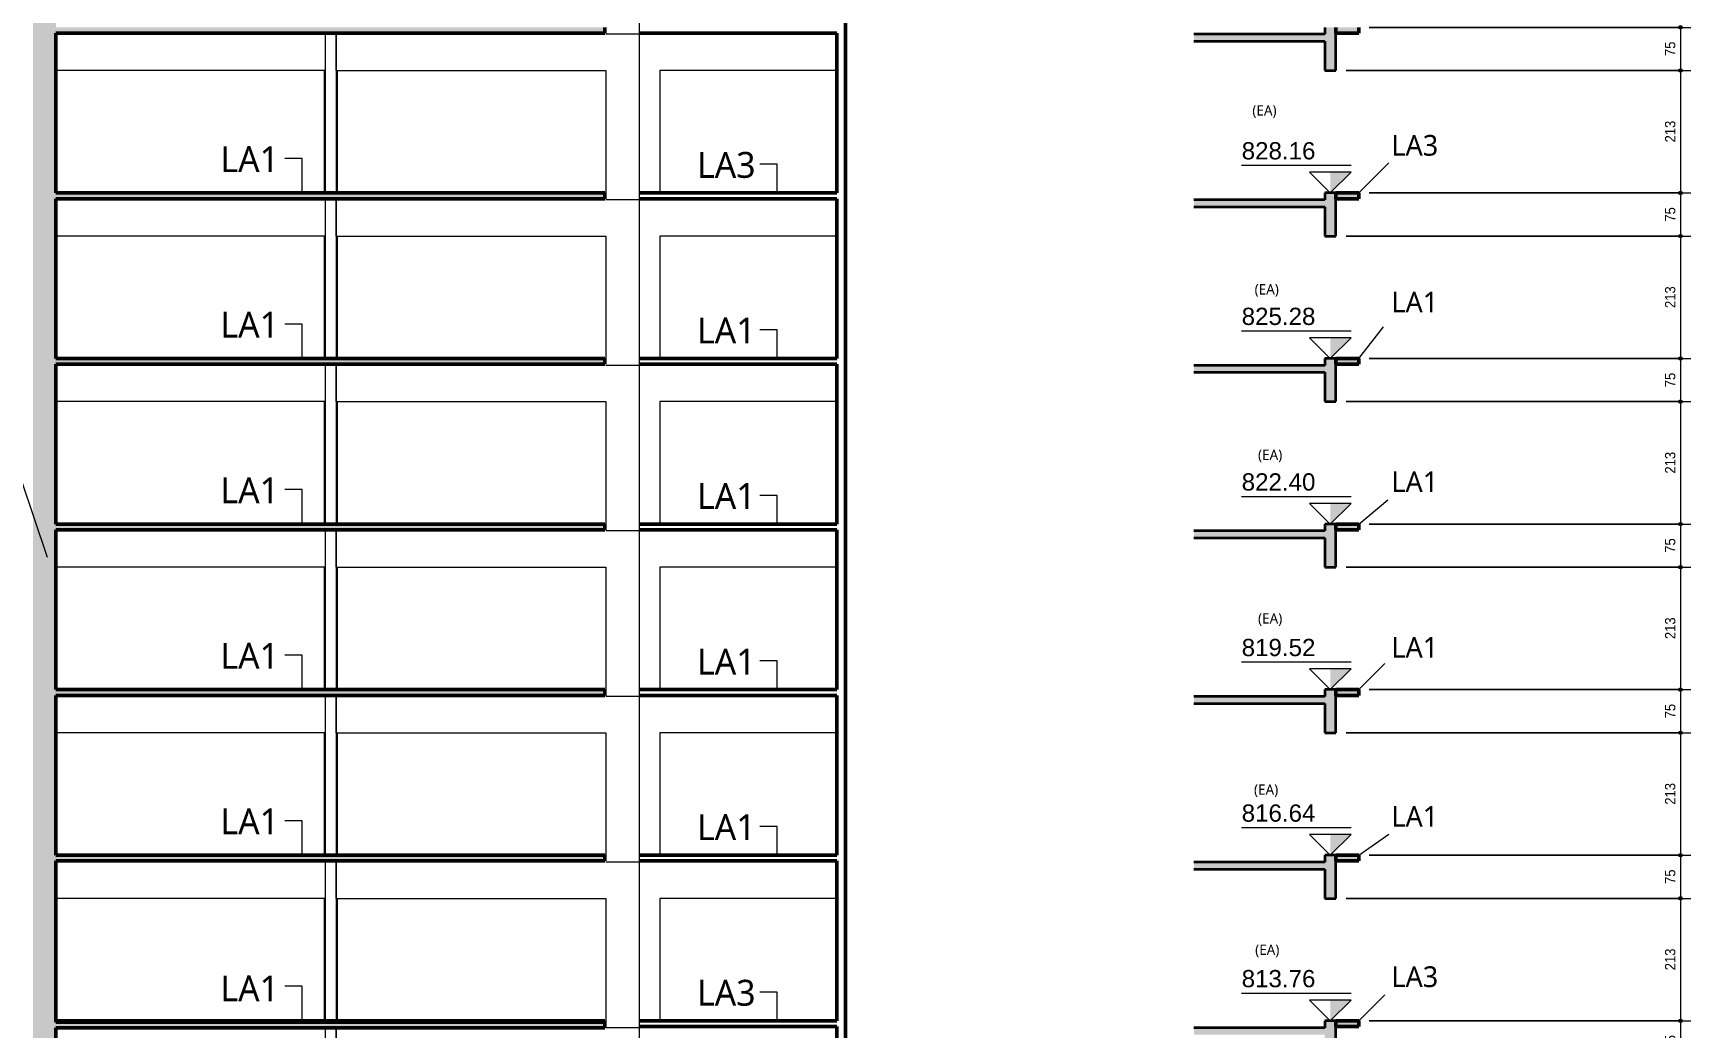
# Model space of a CAD drawing. Header units: centimetres. Extents: x -2102 to 22188, y -1637 to 88376.
# Drawn here: x 347 to 3229, y 81364 to 83094 of the extents above; entities that cross this region are included whole.
import ezdxf

# ---------------------------------------------------------------- set-up
doc = ezdxf.new("R2010")
doc.units = ezdxf.units.CM
for name, color, linetype, lineweight in [('A-ANNO-DIMS', 7, 'Continuous', 9), ('A-ANNO-DIMS-120', 7, 'Continuous', 9), ('A-FLOR', 7, 'Continuous', 18), ('A-FLOR-IDEN', 7, 'Continuous', 9), ('G-ANNO-DIMS', 7, 'Continuous', 9), ('G-ANNO-TEXT', 7, 'Continuous', 9), ('S-BEAM', 7, 'Continuous', 18), ('S-COLS', 7, 'Continuous', 18), ('S-COLS-IDEN', 7, 'Continuous', 9)]:
    doc.layers.add(name, color=color, linetype=linetype, lineweight=lineweight)
doc.layers.add('A-DETL', color=7, linetype='Continuous', lineweight=9, true_color=0x00a600)
doc.styles.add('Arial_1', font='arial.ttf', dxfattribs={"width": 0.9, "height": 18})
doc.styles.add('Arial_2', font='arial.ttf', dxfattribs={"height": 30})
doc.styles.add('Gadugi', font='gadugi.ttf', dxfattribs={"height": 45})
doc.styles.add('Gadugi_1', font='gadugi.ttf', dxfattribs={"height": 36})
doc.styles.add('Gadugi_2', font='gadugi.ttf', dxfattribs={"height": 18})
doc.dimstyles.new('PED_1_5mm_ESQ_2', dxfattribs={"dimscale": 30.48, "dimtxt": 18.364669, "dimasz": 0.787402, "dimexe": 0.590551, "dimexo": 0.590551, "dimgap": 0.11811, "dimtad": 1, "dimdec": 1, "dimrnd": 0.5, "dimdsep": 46, "dimtxsty": 'Arial_1', "dimblk1": 'DOTSMALL', "dimblk2": 'DOTSMALL', "dimsah": 1, "dimcen": 0.09, "dimdle": 1.181102, "dimazin": 0, "dimtfac": 1, "dimtdec": 4, "dimtix": 1, "dimtmove": 0, "dimatfit": 3, "dimfxl": 1, "dimtvp": 1, "dimtolj": 1, "dimtzin": 0, "dimarcsym": 2})

# ---------------------------------------------------------------- blocks, each defined once
blk = doc.blocks.new('DIMBLOCK129-CORTE C1-C1')
at = {"layer": 'A-ANNO-DIMS-120'}
h = blk.add_hatch(color=256, dxfattribs=at)
edge = h.paths.add_edge_path(flags=0)
edge.add_arc((3210.6, 83104), 3, 0, 360)
h = blk.add_hatch(color=256, dxfattribs=at)
edge = h.paths.add_edge_path(flags=0)
edge.add_arc((3210.6, 83029), 3, 0, 360)
for p, q in [((2669.3, 83104), (3228.6, 83104)), ((3210.6, 83104), (2669.3, 83104)), ((3210.6, 83104), (3210.6, 83029)), ((2629.3, 83029), (3228.6, 83029)), ((3210.6, 83029), (2629.3, 83029))]:
    blk.add_line(p, q, dxfattribs=at)
for centre in [(3210.6, 83104), (3210.6, 83029)]:
    blk.add_circle(centre, 3, dxfattribs=at)
at = {"layer": 'A-ANNO-DIMS-120', "color": 0, "insert": (3183.7, 83054.1), "char_height": 18, "width": 29.836, "attachment_point": 1, "rotation": 90, "line_spacing_factor": 0.941778, "style": 'Arial_1'}
blk.add_mtext('75', dxfattribs=at)
blk = doc.blocks.new('_DotSmall')
at = {"color": 0, "linetype": 'ByBlock', "const_width": 0.5}
blk.add_lwpolyline([(-0.0625, 0, 1), (0.0625, 0, 1)], format="xyb", close=True, dxfattribs=at)
blk = doc.blocks.new('DIMBLOCK130-CORTE C1-C1')
at = {"layer": 'A-ANNO-DIMS-120'}
h = blk.add_hatch(color=256, dxfattribs=at)
edge = h.paths.add_edge_path(flags=0)
edge.add_arc((3210.6, 83029), 3, 0, 360)
h = blk.add_hatch(color=256, dxfattribs=at)
edge = h.paths.add_edge_path(flags=0)
edge.add_arc((3210.6, 82816), 3, 0, 360)
for p, q in [((2629.3, 83029), (3228.6, 83029)), ((3210.6, 83029), (2629.3, 83029)), ((3210.6, 83029), (3210.6, 82816)), ((2669.3, 82816), (3228.6, 82816)), ((3210.6, 82816), (2669.3, 82816))]:
    blk.add_line(p, q, dxfattribs=at)
for centre in [(3210.6, 83029), (3210.6, 82816)]:
    blk.add_circle(centre, 3, dxfattribs=at)
at = {"layer": 'A-ANNO-DIMS-120', "color": 0, "insert": (3183.7, 82903.9), "char_height": 18, "width": 44.753, "attachment_point": 1, "rotation": 90, "line_spacing_factor": 0.941778, "style": 'Arial_1'}
blk.add_mtext('213', dxfattribs=at)
blk = doc.blocks.new('DIMBLOCK131-CORTE C1-C1')
at = {"layer": 'A-ANNO-DIMS-120'}
h = blk.add_hatch(color=256, dxfattribs=at)
edge = h.paths.add_edge_path(flags=0)
edge.add_arc((3210.6, 82816), 3, 0, 360)
h = blk.add_hatch(color=256, dxfattribs=at)
edge = h.paths.add_edge_path(flags=0)
edge.add_arc((3210.6, 82741), 3, 0, 360)
for p, q in [((2669.3, 82816), (3228.6, 82816)), ((3210.6, 82816), (2669.3, 82816)), ((3210.6, 82816), (3210.6, 82741)), ((2629.3, 82741), (3228.6, 82741)), ((3210.6, 82741), (2629.3, 82741))]:
    blk.add_line(p, q, dxfattribs=at)
for centre in [(3210.6, 82816), (3210.6, 82741)]:
    blk.add_circle(centre, 3, dxfattribs=at)
at = {"layer": 'A-ANNO-DIMS-120', "color": 0, "insert": (3183.7, 82766.1), "char_height": 18, "width": 29.836, "attachment_point": 1, "rotation": 90, "line_spacing_factor": 0.941778, "style": 'Arial_1'}
blk.add_mtext('75', dxfattribs=at)
blk = doc.blocks.new('DIMBLOCK132-CORTE C1-C1')
at = {"layer": 'A-ANNO-DIMS-120'}
h = blk.add_hatch(color=256, dxfattribs=at)
edge = h.paths.add_edge_path(flags=0)
edge.add_arc((3210.6, 82741), 3, 0, 360)
h = blk.add_hatch(color=256, dxfattribs=at)
edge = h.paths.add_edge_path(flags=0)
edge.add_arc((3210.6, 82528), 3, 0, 360)
for p, q in [((2629.3, 82741), (3228.6, 82741)), ((3210.6, 82741), (2629.3, 82741)), ((3210.6, 82741), (3210.6, 82528)), ((2669.3, 82528), (3228.6, 82528)), ((3210.6, 82528), (2669.3, 82528))]:
    blk.add_line(p, q, dxfattribs=at)
for centre in [(3210.6, 82741), (3210.6, 82528)]:
    blk.add_circle(centre, 3, dxfattribs=at)
at = {"layer": 'A-ANNO-DIMS-120', "color": 0, "insert": (3183.7, 82615.9), "char_height": 18, "width": 44.753, "attachment_point": 1, "rotation": 90, "line_spacing_factor": 0.941778, "style": 'Arial_1'}
blk.add_mtext('213', dxfattribs=at)
blk = doc.blocks.new('DIMBLOCK133-CORTE C1-C1')
at = {"layer": 'A-ANNO-DIMS-120'}
h = blk.add_hatch(color=256, dxfattribs=at)
edge = h.paths.add_edge_path(flags=0)
edge.add_arc((3210.6, 82528), 3, 0, 360)
h = blk.add_hatch(color=256, dxfattribs=at)
edge = h.paths.add_edge_path(flags=0)
edge.add_arc((3210.6, 82453), 3, 0, 360)
for p, q in [((2669.3, 82528), (3228.6, 82528)), ((3210.6, 82528), (2669.3, 82528)), ((3210.6, 82528), (3210.6, 82453)), ((2629.3, 82453), (3228.6, 82453)), ((3210.6, 82453), (2629.3, 82453))]:
    blk.add_line(p, q, dxfattribs=at)
for centre in [(3210.6, 82528), (3210.6, 82453)]:
    blk.add_circle(centre, 3, dxfattribs=at)
at = {"layer": 'A-ANNO-DIMS-120', "color": 0, "insert": (3183.7, 82478.1), "char_height": 18, "width": 29.836, "attachment_point": 1, "rotation": 90, "line_spacing_factor": 0.941778, "style": 'Arial_1'}
blk.add_mtext('75', dxfattribs=at)
blk = doc.blocks.new('DIMBLOCK134-CORTE C1-C1')
at = {"layer": 'A-ANNO-DIMS-120'}
h = blk.add_hatch(color=256, dxfattribs=at)
edge = h.paths.add_edge_path(flags=0)
edge.add_arc((3210.6, 82453), 3, 0, 360)
h = blk.add_hatch(color=256, dxfattribs=at)
edge = h.paths.add_edge_path(flags=0)
edge.add_arc((3210.6, 82240), 3, 0, 360)
for p, q in [((2629.3, 82453), (3228.6, 82453)), ((3210.6, 82453), (2629.3, 82453)), ((3210.6, 82453), (3210.6, 82240)), ((2669.3, 82240), (3228.6, 82240)), ((3210.6, 82240), (2669.3, 82240))]:
    blk.add_line(p, q, dxfattribs=at)
for centre in [(3210.6, 82453), (3210.6, 82240)]:
    blk.add_circle(centre, 3, dxfattribs=at)
at = {"layer": 'A-ANNO-DIMS-120', "color": 0, "insert": (3183.7, 82327.9), "char_height": 18, "width": 44.753, "attachment_point": 1, "rotation": 90, "line_spacing_factor": 0.941778, "style": 'Arial_1'}
blk.add_mtext('213', dxfattribs=at)
blk = doc.blocks.new('DIMBLOCK135-CORTE C1-C1')
at = {"layer": 'A-ANNO-DIMS-120'}
h = blk.add_hatch(color=256, dxfattribs=at)
edge = h.paths.add_edge_path(flags=0)
edge.add_arc((3210.6, 82240), 3, 0, 360)
h = blk.add_hatch(color=256, dxfattribs=at)
edge = h.paths.add_edge_path(flags=0)
edge.add_arc((3210.6, 82165), 3, 0, 360)
for p, q in [((2669.3, 82240), (3228.6, 82240)), ((3210.6, 82240), (2669.3, 82240)), ((3210.6, 82240), (3210.6, 82165)), ((2629.3, 82165), (3228.6, 82165)), ((3210.6, 82165), (2629.3, 82165))]:
    blk.add_line(p, q, dxfattribs=at)
for centre in [(3210.6, 82240), (3210.6, 82165)]:
    blk.add_circle(centre, 3, dxfattribs=at)
at = {"layer": 'A-ANNO-DIMS-120', "color": 0, "insert": (3183.7, 82190.1), "char_height": 18, "width": 29.836, "attachment_point": 1, "rotation": 90, "line_spacing_factor": 0.941778, "style": 'Arial_1'}
blk.add_mtext('75', dxfattribs=at)
blk = doc.blocks.new('DIMBLOCK136-CORTE C1-C1')
at = {"layer": 'A-ANNO-DIMS-120'}
h = blk.add_hatch(color=256, dxfattribs=at)
edge = h.paths.add_edge_path(flags=0)
edge.add_arc((3210.6, 82165), 3, 0, 360)
h = blk.add_hatch(color=256, dxfattribs=at)
edge = h.paths.add_edge_path(flags=0)
edge.add_arc((3210.6, 81952), 3, 0, 360)
for p, q in [((2629.3, 82165), (3228.6, 82165)), ((3210.6, 82165), (2629.3, 82165)), ((3210.6, 82165), (3210.6, 81952)), ((2669.3, 81952), (3228.6, 81952)), ((3210.6, 81952), (2669.3, 81952))]:
    blk.add_line(p, q, dxfattribs=at)
for centre in [(3210.6, 82165), (3210.6, 81952)]:
    blk.add_circle(centre, 3, dxfattribs=at)
at = {"layer": 'A-ANNO-DIMS-120', "color": 0, "insert": (3183.7, 82039.9), "char_height": 18, "width": 44.753, "attachment_point": 1, "rotation": 90, "line_spacing_factor": 0.941778, "style": 'Arial_1'}
blk.add_mtext('213', dxfattribs=at)
blk = doc.blocks.new('DIMBLOCK137-CORTE C1-C1')
at = {"layer": 'A-ANNO-DIMS-120'}
h = blk.add_hatch(color=256, dxfattribs=at)
edge = h.paths.add_edge_path(flags=0)
edge.add_arc((3210.6, 81952), 3, 0, 360)
h = blk.add_hatch(color=256, dxfattribs=at)
edge = h.paths.add_edge_path(flags=0)
edge.add_arc((3210.6, 81877), 3, 0, 360)
for p, q in [((2669.3, 81952), (3228.6, 81952)), ((3210.6, 81952), (2669.3, 81952)), ((3210.6, 81952), (3210.6, 81877)), ((2629.3, 81877), (3228.6, 81877)), ((3210.6, 81877), (2629.3, 81877))]:
    blk.add_line(p, q, dxfattribs=at)
for centre in [(3210.6, 81952), (3210.6, 81877)]:
    blk.add_circle(centre, 3, dxfattribs=at)
at = {"layer": 'A-ANNO-DIMS-120', "color": 0, "insert": (3183.7, 81902.1), "char_height": 18, "width": 29.836, "attachment_point": 1, "rotation": 90, "line_spacing_factor": 0.941778, "style": 'Arial_1'}
blk.add_mtext('75', dxfattribs=at)
blk = doc.blocks.new('DIMBLOCK138-CORTE C1-C1')
at = {"layer": 'A-ANNO-DIMS-120'}
h = blk.add_hatch(color=256, dxfattribs=at)
edge = h.paths.add_edge_path(flags=0)
edge.add_arc((3210.6, 81877), 3, 0, 360)
h = blk.add_hatch(color=256, dxfattribs=at)
edge = h.paths.add_edge_path(flags=0)
edge.add_arc((3210.6, 81664), 3, 0, 360)
for p, q in [((2629.3, 81877), (3228.6, 81877)), ((3210.6, 81877), (2629.3, 81877)), ((3210.6, 81877), (3210.6, 81664)), ((2669.3, 81664), (3228.6, 81664)), ((3210.6, 81664), (2669.3, 81664))]:
    blk.add_line(p, q, dxfattribs=at)
for centre in [(3210.6, 81877), (3210.6, 81664)]:
    blk.add_circle(centre, 3, dxfattribs=at)
at = {"layer": 'A-ANNO-DIMS-120', "color": 0, "insert": (3183.7, 81751.9), "char_height": 18, "width": 44.753, "attachment_point": 1, "rotation": 90, "line_spacing_factor": 0.941778, "style": 'Arial_1'}
blk.add_mtext('213', dxfattribs=at)
blk = doc.blocks.new('DIMBLOCK139-CORTE C1-C1')
at = {"layer": 'A-ANNO-DIMS-120'}
h = blk.add_hatch(color=256, dxfattribs=at)
edge = h.paths.add_edge_path(flags=0)
edge.add_arc((3210.6, 81664), 3, 0, 360)
h = blk.add_hatch(color=256, dxfattribs=at)
edge = h.paths.add_edge_path(flags=0)
edge.add_arc((3210.6, 81589), 3, 0, 360)
for p, q in [((2669.3, 81664), (3228.6, 81664)), ((3210.6, 81664), (2669.3, 81664)), ((3210.6, 81664), (3210.6, 81589)), ((2629.3, 81589), (3228.6, 81589)), ((3210.6, 81589), (2629.3, 81589))]:
    blk.add_line(p, q, dxfattribs=at)
for centre in [(3210.6, 81664), (3210.6, 81589)]:
    blk.add_circle(centre, 3, dxfattribs=at)
at = {"layer": 'A-ANNO-DIMS-120', "color": 0, "insert": (3183.7, 81614.1), "char_height": 18, "width": 29.836, "attachment_point": 1, "rotation": 90, "line_spacing_factor": 0.941778, "style": 'Arial_1'}
blk.add_mtext('75', dxfattribs=at)
blk = doc.blocks.new('DIMBLOCK140-CORTE C1-C1')
at = {"layer": 'A-ANNO-DIMS-120'}
h = blk.add_hatch(color=256, dxfattribs=at)
edge = h.paths.add_edge_path(flags=0)
edge.add_arc((3210.6, 81589), 3, 0, 360)
h = blk.add_hatch(color=256, dxfattribs=at)
edge = h.paths.add_edge_path(flags=0)
edge.add_arc((3210.6, 81376), 3, 0, 360)
for p, q in [((2629.3, 81589), (3228.6, 81589)), ((3210.6, 81589), (2629.3, 81589)), ((3210.6, 81589), (3210.6, 81376)), ((2669.3, 81376), (3228.6, 81376)), ((3210.6, 81376), (2669.3, 81376))]:
    blk.add_line(p, q, dxfattribs=at)
for centre in [(3210.6, 81589), (3210.6, 81376)]:
    blk.add_circle(centre, 3, dxfattribs=at)
at = {"layer": 'A-ANNO-DIMS-120', "color": 0, "insert": (3183.7, 81463.9), "char_height": 18, "width": 44.753, "attachment_point": 1, "rotation": 90, "line_spacing_factor": 0.941778, "style": 'Arial_1'}
blk.add_mtext('213', dxfattribs=at)
blk = doc.blocks.new('DIMBLOCK141-CORTE C1-C1')
at = {"layer": 'A-ANNO-DIMS-120'}
h = blk.add_hatch(color=256, dxfattribs=at)
edge = h.paths.add_edge_path(flags=0)
edge.add_arc((3210.6, 81376), 3, 0, 360)
h = blk.add_hatch(color=256, dxfattribs=at)
edge = h.paths.add_edge_path(flags=0)
edge.add_arc((3210.6, 81301), 3, 0, 360)
for p, q in [((2669.3, 81376), (3228.6, 81376)), ((3210.6, 81376), (2669.3, 81376)), ((3210.6, 81376), (3210.6, 81301)), ((2629.3, 81301), (3228.6, 81301)), ((3210.6, 81301), (2629.3, 81301))]:
    blk.add_line(p, q, dxfattribs=at)
for centre in [(3210.6, 81376), (3210.6, 81301)]:
    blk.add_circle(centre, 3, dxfattribs=at)
at = {"layer": 'A-ANNO-DIMS-120', "color": 0, "insert": (3183.7, 81326.1), "char_height": 18, "width": 29.836, "attachment_point": 1, "rotation": 90, "line_spacing_factor": 0.941778, "style": 'Arial_1'}
blk.add_mtext('75', dxfattribs=at)
blk = doc.blocks.new('Elevações de ponto - SIMBOLO DE NÍVEL-CORTE-2219088-CORTE C1-C1')
at = {"layer": 'G-ANNO-DIMS'}
blk.add_hatch(color=256, dxfattribs=at).paths.add_polyline_path([(524.1, 84292), (524.1, 84256), (560.1, 84292)], flags=0)
for p, q in [((370, 84304.2), (560.1, 84304.2)), ((488.1, 84292), (524.1, 84256)), ((560.1, 84292), (488.1, 84292)), ((524.1, 84256), (560.1, 84292))]:
    blk.add_line(p, q, dxfattribs=at)

msp = doc.modelspace()

# ---------------------------------------------------------------- hatches: boundary and pattern name
at = {"layer": 'A-FLOR', "true_color": 0xa6a6a6}
for points in [[(1278.58, 83094), (1340.85, 83094), (1340.85, 83104), (386.35, 83104), (386.35, 83094), (1126.91, 83094)], [(2592.29, 83080), (2592.29, 83092), (2364.86, 83092), (2364.86, 83080)], [(2651.29, 83094), (2651.29, 83104), (2611.29, 83104), (2611.29, 83094)], [(1278.58, 82806), (1340.85, 82806), (1340.85, 82816), (386.35, 82816), (386.35, 82806), (1126.91, 82806)], [(2592.29, 82792), (2592.29, 82804), (2364.86, 82804), (2364.86, 82792)], [(2651.29, 82806), (2651.29, 82816), (2611.29, 82816), (2611.29, 82806)], [(386.35, 82518), (1340.85, 82518), (1340.85, 82528), (386.35, 82528)], [(2592.29, 82504), (2592.29, 82516), (2364.86, 82516), (2364.86, 82504)], [(2651.29, 82518), (2651.29, 82528), (2611.29, 82528), (2611.29, 82518)], [(1278.58, 82230), (1340.85, 82230), (1340.85, 82240), (386.35, 82240), (386.35, 82230), (1126.91, 82230)], [(2592.29, 82216), (2592.29, 82228), (2364.86, 82228), (2364.86, 82216)], [(2651.29, 82230), (2651.29, 82240), (2611.29, 82240), (2611.29, 82230)], [(386.35, 81942), (1340.85, 81942), (1340.85, 81952), (386.35, 81952)], [(2592.29, 81928), (2592.29, 81940), (2364.86, 81940), (2364.86, 81928)], [(2651.29, 81942), (2651.29, 81952), (2611.29, 81952), (2611.29, 81942)], [(386.35, 81654), (1340.85, 81654), (1340.85, 81664), (386.35, 81664)], [(2592.29, 81640), (2592.29, 81652), (2364.86, 81652), (2364.86, 81640)], [(2651.29, 81654), (2651.29, 81664), (2611.29, 81664), (2611.29, 81654)], [(558.19, 81363.71), (1340.85, 81363.76), (1340.85, 81373.79), (386.35, 81373.79), (386.35, 81363.71), (388.26, 81363.71)], [(2592.29, 81352), (2592.29, 81364), (2364.86, 81364), (2364.86, 81352)], [(2651.29, 81366), (2651.29, 81376), (2611.29, 81376), (2611.29, 81366)]]:
    msp.add_hatch(color=253, dxfattribs=at).paths.add_polyline_path(points, flags=0)
at = {"layer": 'S-BEAM', "true_color": 0xa6a6a6}
for points in [[(2611.29, 83029), (2611.29, 83104), (2592.29, 83104), (2592.29, 83029)], [(2611.29, 82741), (2611.29, 82816), (2592.29, 82816), (2592.29, 82741)], [(2592.29, 82453), (2611.29, 82453), (2611.29, 82528), (2592.29, 82528), (2592.29, 82504)], [(2592.29, 82165), (2611.29, 82165), (2611.29, 82240), (2592.29, 82240), (2592.29, 82216)], [(2611.29, 81877), (2611.29, 81952), (2592.29, 81952), (2592.29, 81877)], [(2611.29, 81589), (2611.29, 81664), (2592.29, 81664), (2592.29, 81589)], [(2611.29, 81301), (2611.29, 81376), (2592.29, 81376), (2592.29, 81301)]]:
    msp.add_hatch(color=253, dxfattribs=at).paths.add_polyline_path(points, flags=0)
at = {"layer": 'S-COLS', "true_color": 0xa6a6a6}
msp.add_hatch(color=253, dxfattribs=at).paths.add_polyline_path([(346.85, 81015), (386.35, 81015), (386.35, 84258), (346.85, 84258), (346.85, 81183.46)], flags=0)

# ---------------------------------------------------------------- linework, layer by layer
at = {"layer": 'A-DETL', "color": 7}
for p, q in [((814.36, 82876), (784.36, 82876)), ((814.36, 82816), (814.36, 82876)), ((1640.36, 82866), (1610.36, 82866)), ((1640.36, 82816), (1640.36, 82866)), ((2651.29, 82816), (2703.62, 82868.33)), ((814.36, 82588), (784.36, 82588)), ((814.36, 82528), (814.36, 82588)), ((1640.36, 82578), (1610.36, 82578)), ((1640.36, 82528), (1640.36, 82578)), ((2651.29, 82528), (2694.39, 82583.16)), ((814.36, 82300), (784.36, 82300)), ((814.36, 82240), (814.36, 82300)), ((1640.36, 82290), (1610.36, 82290)), ((1640.36, 82240), (1640.36, 82290)), ((2651.29, 82240), (2701.85, 82282.42)), ((814.36, 82012), (784.36, 82012)), ((814.36, 81952), (814.36, 82012)), ((1640.36, 82002), (1610.36, 82002)), ((1640.36, 81952), (1640.36, 82002)), ((2651.29, 81952), (2696.55, 81997.26)), ((814.36, 81724), (784.36, 81724)), ((814.36, 81664), (814.36, 81724)), ((1640.36, 81714), (1610.36, 81714)), ((1640.36, 81664), (1640.36, 81714)), ((2651.29, 81664), (2703.72, 81700.71)), ((814.36, 81436), (784.36, 81436)), ((814.36, 81376), (814.36, 81436)), ((1640.36, 81426), (1610.36, 81426)), ((1640.36, 81376), (1640.36, 81426)), ((2651.29, 81376), (2696.55, 81421.26))]:
    msp.add_line(p, q, dxfattribs=at)
at = {"layer": 'A-FLOR', "color": 190, "lineweight": 50, "true_color": 0x8000ff}
for p, q in [((386.35, 83094), (1340.85, 83094)), ((1340.85, 83094), (1340.85, 83104)), ((1743.86, 83094), (1400.36, 83094)), ((2611.29, 83104), (2611.29, 83094)), ((2611.29, 83094), (2651.29, 83094)), ((2651.29, 83094), (2651.29, 83104)), ((1340.85, 82816), (386.35, 82816)), ((386.35, 82806), (1340.85, 82806)), ((1340.85, 82806), (1340.85, 82816)), ((1400.36, 82816), (1743.86, 82816)), ((1743.86, 82806), (1400.36, 82806)), ((2651.29, 82816), (2611.29, 82816)), ((2611.29, 82816), (2611.29, 82806)), ((2611.29, 82806), (2651.29, 82806)), ((2651.29, 82806), (2651.29, 82816)), ((1340.85, 82528), (386.35, 82528)), ((386.35, 82518), (1340.85, 82518)), ((1340.85, 82518), (1340.85, 82528)), ((1400.36, 82528), (1743.86, 82528)), ((1743.86, 82518), (1400.36, 82518)), ((2651.29, 82528), (2611.29, 82528)), ((2611.29, 82528), (2611.29, 82518)), ((2611.29, 82518), (2651.29, 82518)), ((2651.29, 82518), (2651.29, 82528)), ((1340.85, 82240), (386.35, 82240)), ((386.35, 82230), (1340.85, 82230)), ((1340.85, 82230), (1340.85, 82240)), ((1400.36, 82240), (1743.86, 82240)), ((1743.86, 82230), (1400.36, 82230)), ((2651.29, 82240), (2611.29, 82240)), ((2611.29, 82240), (2611.29, 82230)), ((2611.29, 82230), (2651.29, 82230)), ((2651.29, 82230), (2651.29, 82240)), ((1340.85, 81952), (386.35, 81952)), ((386.35, 81942), (1340.85, 81942)), ((1340.85, 81942), (1340.85, 81952)), ((1400.36, 81952), (1743.86, 81952)), ((1743.86, 81942), (1400.36, 81942)), ((2651.29, 81952), (2611.29, 81952)), ((2611.29, 81952), (2611.29, 81942)), ((2611.29, 81942), (2651.29, 81942)), ((2651.29, 81942), (2651.29, 81952)), ((1340.85, 81664), (386.35, 81664)), ((386.35, 81654), (1340.85, 81654)), ((1340.85, 81654), (1340.85, 81664)), ((1400.36, 81664), (1743.86, 81664)), ((1743.86, 81654), (1400.36, 81654)), ((2651.29, 81664), (2611.29, 81664)), ((2611.29, 81664), (2611.29, 81654)), ((2611.29, 81654), (2651.29, 81654)), ((2651.29, 81654), (2651.29, 81664)), ((1340.85, 81376), (386.35, 81376)), ((1340.85, 81373.79), (386.35, 81373.79)), ((386.35, 81363.71), (1340.85, 81363.71)), ((1340.85, 81363.71), (1340.85, 81376)), ((1400.36, 81376), (1743.86, 81376)), ((1743.86, 81366), (1400.36, 81366)), ((2651.29, 81376), (2611.29, 81376)), ((2611.29, 81376), (2611.29, 81366)), ((2611.29, 81366), (2651.29, 81366)), ((2651.29, 81366), (2651.29, 81376))]:
    msp.add_line(p, q, dxfattribs=at)
at = {"layer": 'A-FLOR', "lineweight": 35}
for p, q in [((2592.29, 83092), (2364.86, 83092)), ((2364.86, 83080), (2592.29, 83080)), ((2592.29, 82804), (2364.86, 82804)), ((2364.86, 82792), (2592.29, 82792)), ((2592.29, 82516), (2364.86, 82516)), ((2364.86, 82504), (2592.29, 82504)), ((2592.29, 82228), (2364.86, 82228)), ((2364.86, 82216), (2592.29, 82216)), ((2592.29, 81940), (2364.86, 81940)), ((2364.86, 81928), (2592.29, 81928)), ((2592.29, 81652), (2364.86, 81652)), ((2364.86, 81640), (2592.29, 81640)), ((2592.29, 81364), (2364.86, 81364))]:
    msp.add_line(p, q, dxfattribs=at)
at = {"layer": 'S-BEAM'}
for p, q in [((854.86, 83029), (854.86, 83094)), ((873.86, 83029), (873.86, 83094)), ((2611.29, 83094), (2611.29, 83104)), ((854.86, 83029), (386.35, 83029)), ((873.86, 83029), (1342.61, 83029)), ((1743.86, 83029), (1436.11, 83029)), ((854.86, 82741), (854.86, 82806)), ((873.86, 82741), (873.86, 82806)), ((1340.85, 82816), (1342.61, 82816)), ((2611.29, 82806), (2611.29, 82816)), ((854.86, 82741), (386.35, 82741)), ((873.86, 82741), (1342.61, 82741)), ((1743.86, 82741), (1436.11, 82741)), ((854.86, 82453), (854.86, 82518)), ((873.86, 82453), (873.86, 82518)), ((1340.85, 82528), (1342.61, 82528)), ((2611.29, 82518), (2611.29, 82528)), ((854.86, 82453), (386.35, 82453)), ((873.86, 82453), (1342.61, 82453)), ((1743.86, 82453), (1436.11, 82453)), ((854.86, 82165), (854.86, 82230)), ((873.86, 82165), (873.86, 82230)), ((1340.85, 82240), (1342.61, 82240)), ((2611.29, 82230), (2611.29, 82240)), ((854.86, 82165), (386.35, 82165)), ((873.86, 82165), (1342.61, 82165)), ((1743.86, 82165), (1436.11, 82165)), ((854.86, 81877), (854.86, 81942)), ((873.86, 81877), (873.86, 81942)), ((1340.85, 81952), (1342.61, 81952)), ((2611.29, 81942), (2611.29, 81952)), ((854.86, 81877), (386.35, 81877)), ((873.86, 81877), (1342.61, 81877)), ((1743.86, 81877), (1436.11, 81877)), ((854.86, 81589), (854.86, 81654)), ((873.86, 81589), (873.86, 81654)), ((1340.85, 81664), (1342.61, 81664)), ((2611.29, 81654), (2611.29, 81664)), ((854.86, 81589), (386.35, 81589)), ((873.86, 81589), (1342.61, 81589)), ((1743.86, 81589), (1436.11, 81589)), ((386.35, 81376), (854.86, 81376)), ((854.86, 81301), (854.86, 81363.71)), ((873.86, 81376), (1342.61, 81376)), ((873.86, 81301), (873.86, 81363.71)), ((1342.61, 81376), (1342.61, 81364)), ((1436.11, 81366), (1436.11, 81364)), ((2611.29, 81366), (2611.29, 81376))]:
    msp.add_line(p, q, dxfattribs=at)
at = {"layer": 'S-BEAM', "lineweight": 35}
for p, q in [((2592.29, 83104), (2592.29, 83092)), ((2611.29, 83029), (2611.29, 83094)), ((2592.29, 83080), (2592.29, 83029)), ((2592.29, 83029), (2611.29, 83029)), ((2611.29, 82816), (2592.29, 82816)), ((2592.29, 82816), (2592.29, 82804)), ((2611.29, 82741), (2611.29, 82806)), ((2592.29, 82792), (2592.29, 82741)), ((2592.29, 82741), (2611.29, 82741)), ((2611.29, 82528), (2592.29, 82528)), ((2592.29, 82528), (2592.29, 82516)), ((2611.29, 82453), (2611.29, 82518)), ((2592.29, 82504), (2592.29, 82453)), ((2592.29, 82453), (2611.29, 82453)), ((2611.29, 82240), (2592.29, 82240)), ((2592.29, 82240), (2592.29, 82228)), ((2611.29, 82165), (2611.29, 82230)), ((2592.29, 82216), (2592.29, 82165)), ((2592.29, 82165), (2611.29, 82165)), ((2611.29, 81952), (2592.29, 81952)), ((2592.29, 81952), (2592.29, 81940)), ((2611.29, 81877), (2611.29, 81942)), ((2592.29, 81928), (2592.29, 81877)), ((2592.29, 81877), (2611.29, 81877)), ((2611.29, 81664), (2592.29, 81664)), ((2592.29, 81664), (2592.29, 81652)), ((2611.29, 81589), (2611.29, 81654)), ((2592.29, 81640), (2592.29, 81589)), ((2592.29, 81589), (2611.29, 81589)), ((2611.29, 81376), (2592.29, 81376)), ((2592.29, 81376), (2592.29, 81364)), ((2611.29, 81301), (2611.29, 81366))]:
    msp.add_line(p, q, dxfattribs=at)
at = {"layer": 'S-COLS', "color": 190, "lineweight": 50, "true_color": 0x8000ff}
for p, q in [((1758.86, 87138), (1758.86, 81015)), ((386.35, 82816), (386.35, 83094)), ((1743.86, 82816), (1743.86, 83094)), ((386.35, 82528), (386.35, 82806)), ((1743.86, 82528), (1743.86, 82806)), ((386.35, 82240), (386.35, 82518)), ((1743.86, 82240), (1743.86, 82518)), ((386.35, 81952), (386.35, 82230)), ((1743.86, 81952), (1743.86, 82230)), ((386.35, 81664), (386.35, 81942)), ((1743.86, 81664), (1743.86, 81942)), ((386.35, 81373.79), (386.35, 81654)), ((1743.86, 81376), (1743.86, 81654)), ((386.35, 81090), (386.35, 81363.71)), ((1743.86, 81088), (1743.86, 81366))]:
    msp.add_line(p, q, dxfattribs=at)
at = {"layer": 'S-COLS'}
for p, q in [((1400.36, 83380), (1400.36, 83092)), ((854.86, 83092), (854.86, 83094)), ((854.86, 82816), (854.86, 83092)), ((873.86, 83092), (854.86, 83092)), ((873.86, 83092), (854.86, 83092)), ((873.86, 83094), (873.86, 83092)), ((873.86, 83092), (873.86, 82816)), ((1400.36, 83092), (1342.61, 83092)), ((1400.36, 83092), (1342.61, 83092)), ((1400.36, 83092), (1400.36, 82804)), ((1436.11, 83092), (1400.36, 83092)), ((1436.11, 83092), (1400.36, 83092)), ((853.36, 82816), (853.36, 83029)), ((875.36, 83029), (875.36, 82816)), ((1342.61, 83029), (1342.61, 82816)), ((1436.11, 83029), (1436.11, 82816)), ((854.86, 82804), (854.86, 82806)), ((854.86, 82528), (854.86, 82804)), ((873.86, 82804), (854.86, 82804)), ((873.86, 82804), (854.86, 82804)), ((873.86, 82806), (873.86, 82804)), ((873.86, 82804), (873.86, 82528)), ((1400.36, 82804), (1342.61, 82804)), ((1400.36, 82804), (1342.61, 82804)), ((1400.36, 82804), (1400.36, 82516)), ((1436.11, 82804), (1400.36, 82804)), ((1436.11, 82804), (1400.36, 82804)), ((853.36, 82528), (853.36, 82741)), ((875.36, 82741), (875.36, 82528)), ((1342.61, 82741), (1342.61, 82528)), ((1436.11, 82741), (1436.11, 82528)), ((854.86, 82516), (854.86, 82518)), ((854.86, 82240), (854.86, 82516)), ((873.86, 82516), (854.86, 82516)), ((873.86, 82516), (854.86, 82516)), ((873.86, 82518), (873.86, 82516)), ((873.86, 82516), (873.86, 82240)), ((1400.36, 82516), (1342.61, 82516)), ((1400.36, 82516), (1342.61, 82516)), ((1400.36, 82516), (1400.36, 82228)), ((1436.11, 82516), (1400.36, 82516)), ((1436.11, 82516), (1400.36, 82516)), ((853.36, 82240), (853.36, 82453)), ((875.36, 82453), (875.36, 82240)), ((1342.61, 82453), (1342.61, 82240)), ((1436.11, 82453), (1436.11, 82240)), ((854.86, 82228), (854.86, 82230)), ((854.86, 81952), (854.86, 82228)), ((873.86, 82228), (854.86, 82228)), ((873.86, 82228), (854.86, 82228)), ((873.86, 82230), (873.86, 82228)), ((873.86, 82228), (873.86, 81952)), ((1400.36, 82228), (1342.61, 82228)), ((1400.36, 82228), (1342.61, 82228)), ((1400.36, 82228), (1400.36, 81940)), ((1436.11, 82228), (1400.36, 82228)), ((1436.11, 82228), (1400.36, 82228)), ((853.36, 81952), (853.36, 82165)), ((875.36, 82165), (875.36, 81952)), ((1342.61, 82165), (1342.61, 81952)), ((1436.11, 82165), (1436.11, 81952)), ((854.86, 81940), (854.86, 81942)), ((854.86, 81664), (854.86, 81940)), ((873.86, 81940), (854.86, 81940)), ((873.86, 81940), (854.86, 81940)), ((873.86, 81942), (873.86, 81940)), ((873.86, 81940), (873.86, 81664)), ((1400.36, 81940), (1342.61, 81940)), ((1400.36, 81940), (1342.61, 81940)), ((1400.36, 81940), (1400.36, 81652)), ((1436.11, 81940), (1400.36, 81940)), ((1436.11, 81940), (1400.36, 81940)), ((853.36, 81664), (853.36, 81877)), ((875.36, 81877), (875.36, 81664)), ((1342.61, 81877), (1342.61, 81664)), ((1436.11, 81877), (1436.11, 81664)), ((854.86, 81652), (854.86, 81654)), ((854.86, 81376), (854.86, 81652)), ((873.86, 81652), (854.86, 81652)), ((873.86, 81652), (854.86, 81652)), ((873.86, 81654), (873.86, 81652)), ((873.86, 81652), (873.86, 81376)), ((1400.36, 81652), (1342.61, 81652)), ((1400.36, 81652), (1342.61, 81652)), ((1400.36, 81652), (1400.36, 81364)), ((1436.11, 81652), (1400.36, 81652)), ((1436.11, 81652), (1400.36, 81652)), ((853.36, 81376), (853.36, 81589)), ((875.36, 81589), (875.36, 81376)), ((1342.61, 81589), (1342.61, 81364)), ((1436.11, 81589), (1436.11, 81376)), ((854.86, 81090), (854.86, 81363.71)), ((873.86, 81363.71), (873.86, 81090)), ((1400.36, 81364), (1342.61, 81364)), ((1400.36, 81364), (1342.61, 81364)), ((1400.36, 81364), (1400.36, 81090)), ((1436.11, 81364), (1400.36, 81364)), ((1436.11, 81364), (1400.36, 81364)), ((1436.11, 81366), (1436.11, 81364))]:
    msp.add_line(p, q, dxfattribs=at)
at = {"layer": 'S-COLS-IDEN'}
msp.add_line((371.68, 82181.7), (326.1, 82318.18), dxfattribs=at)

# ---------------------------------------------------------------- block references
at = {"layer": 'G-ANNO-DIMS'}
for p in [(2077.74, -1440), (2077.74, -1728), (2077.74, -2016), (2077.74, -2304), (2077.74, -2592), (2077.74, -2880)]:
    msp.add_blockref('Elevações de ponto - SIMBOLO DE NÍVEL-CORTE-2219088-CORTE C1-C1', p, dxfattribs=at)

# ---------------------------------------------------------------- texts
at = {"layer": 'A-FLOR-IDEN', "attachment_point": 1}
for s, insert, char_height, width, style in [('LA3', (2708.07, 82916.87), 36, 101.9746, 'Gadugi_1'), ('LA1', (672.46, 82897.3), 45, 127.4683, 'Gadugi'), ('LA3', (1500.98, 82887.3), 45, 127.4683, 'Gadugi'), ('LA1', (2708.07, 82644.17), 36, 101.9746, 'Gadugi_1'), ('LA1', (672.46, 82609.3), 45, 127.4683, 'Gadugi'), ('LA1', (1500.98, 82599.3), 45, 127.4683, 'Gadugi'), ('LA1', (672.46, 82321.3), 45, 127.4683, 'Gadugi'), ('LA1', (1500.98, 82311.3), 45, 127.4683, 'Gadugi'), ('LA1', (2708.07, 82331.69), 36, 101.9746, 'Gadugi_1'), ('LA1', (672.46, 82033.3), 45, 127.4683, 'Gadugi'), ('LA1', (1500.98, 82023.3), 45, 127.4683, 'Gadugi'), ('LA1', (2708.07, 82043.69), 36, 101.9746, 'Gadugi_1'), ('LA1', (672.46, 81745.3), 45, 127.4683, 'Gadugi'), ('LA1', (1500.98, 81735.3), 45, 127.4683, 'Gadugi'), ('LA1', (2708.07, 81749.58), 36, 101.9746, 'Gadugi_1'), ('LA3', (2708.07, 81470.75), 36, 101.9746, 'Gadugi_1'), ('LA1', (672.46, 81454.76), 45, 127.4683, 'Gadugi'), ('LA3', (1500.98, 81447.3), 45, 127.4683, 'Gadugi')]:
    msp.add_mtext(s, dxfattribs=dict(at, insert=insert, char_height=char_height, width=width, style=style))
at = {"layer": 'G-ANNO-DIMS', "char_height": 30, "width": 153.5274, "attachment_point": 1, "line_spacing_factor": 0.941778, "style": 'Arial_2'}
for s, insert in [('828.16', (2447.82, 82904.36)), ('825.28', (2447.82, 82616.36)), ('822.40', (2447.82, 82328.36)), ('819.52', (2447.82, 82040.36)), ('816.64', (2447.82, 81752.36)), ('813.76', (2447.82, 81464.36))]:
    msp.add_mtext(s, dxfattribs=dict(at, insert=insert))
at = {"layer": 'G-ANNO-TEXT', "char_height": 18, "width": 54.8354, "attachment_point": 1, "style": 'Gadugi_2'}
for insert in [(2466.37, 82968.61), (2470.32, 82657.36), (2476.26, 82369.52), (2476.26, 82084.89), (2469.22, 81787.2), (2471.23, 81508.61)]:
    msp.add_mtext('(EA)', dxfattribs=dict(at, insert=insert))

# ---------------------------------------------------------------- dimensions: what is measured, and where the dimension line sits
at = {"layer": 'A-ANNO-DIMS'}
for base, p1, p2, override, picture, middle in [((3210.64, 83029), (2651.29, 83104), (2611.29, 83029), {"dimpost": '<>', "dimfxl": 85}, 'DIMBLOCK129-CORTE C1-C1', (3197.89, 83066.5)), ((3210.64, 82816), (2611.29, 83029), (2651.29, 82816), {"dimpost": '<>', "dimfxl": 216.723326}, 'DIMBLOCK130-CORTE C1-C1', (3197.84, 82922.5)), ((3210.64, 82741), (2651.29, 82816), (2611.29, 82741), {"dimpost": '<>', "dimfxl": 85}, 'DIMBLOCK131-CORTE C1-C1', (3197.89, 82778.5)), ((3210.64, 82528), (2611.29, 82741), (2651.29, 82528), {"dimpost": '<>', "dimfxl": 216.723326}, 'DIMBLOCK132-CORTE C1-C1', (3197.84, 82634.5)), ((3210.64, 82453), (2651.29, 82528), (2611.29, 82453), {"dimpost": '<>', "dimfxl": 85}, 'DIMBLOCK133-CORTE C1-C1', (3197.89, 82490.5)), ((3210.64, 82240), (2611.29, 82453), (2651.29, 82240), {"dimpost": '<>', "dimfxl": 216.723326}, 'DIMBLOCK134-CORTE C1-C1', (3197.84, 82346.5)), ((3210.64, 82165), (2651.29, 82240), (2611.29, 82165), {"dimpost": '<>', "dimfxl": 85}, 'DIMBLOCK135-CORTE C1-C1', (3197.89, 82202.5)), ((3210.64, 81952), (2611.29, 82165), (2651.29, 81952), {"dimpost": '<>', "dimfxl": 216.723326}, 'DIMBLOCK136-CORTE C1-C1', (3197.84, 82058.5)), ((3210.64, 81877), (2651.29, 81952), (2611.29, 81877), {"dimpost": '<>', "dimfxl": 85}, 'DIMBLOCK137-CORTE C1-C1', (3197.89, 81914.5)), ((3210.64, 81664), (2611.29, 81877), (2651.29, 81664), {"dimpost": '<>', "dimfxl": 216.723326}, 'DIMBLOCK138-CORTE C1-C1', (3197.84, 81770.5)), ((3210.64, 81589), (2651.29, 81664), (2611.29, 81589), {"dimpost": '<>', "dimfxl": 85}, 'DIMBLOCK139-CORTE C1-C1', (3197.89, 81626.5)), ((3210.64, 81376), (2611.29, 81589), (2651.29, 81376), {"dimpost": '<>', "dimfxl": 216.723326}, 'DIMBLOCK140-CORTE C1-C1', (3197.84, 81482.5)), ((3210.64, 81301), (2651.29, 81376), (2611.29, 81301), {"dimpost": '<>', "dimfxl": 85}, 'DIMBLOCK141-CORTE C1-C1', (3197.89, 81338.5))]:
    dim = msp.add_linear_dim(base=base, p1=p1, p2=p2, angle=90, dimstyle='PED_1_5mm_ESQ_2', override=override, dxfattribs=at)
    dim.commit()
    dim.dimension.update_dxf_attribs({"geometry": picture, "text_midpoint": middle})

doc.saveas('drawing.dxf')
